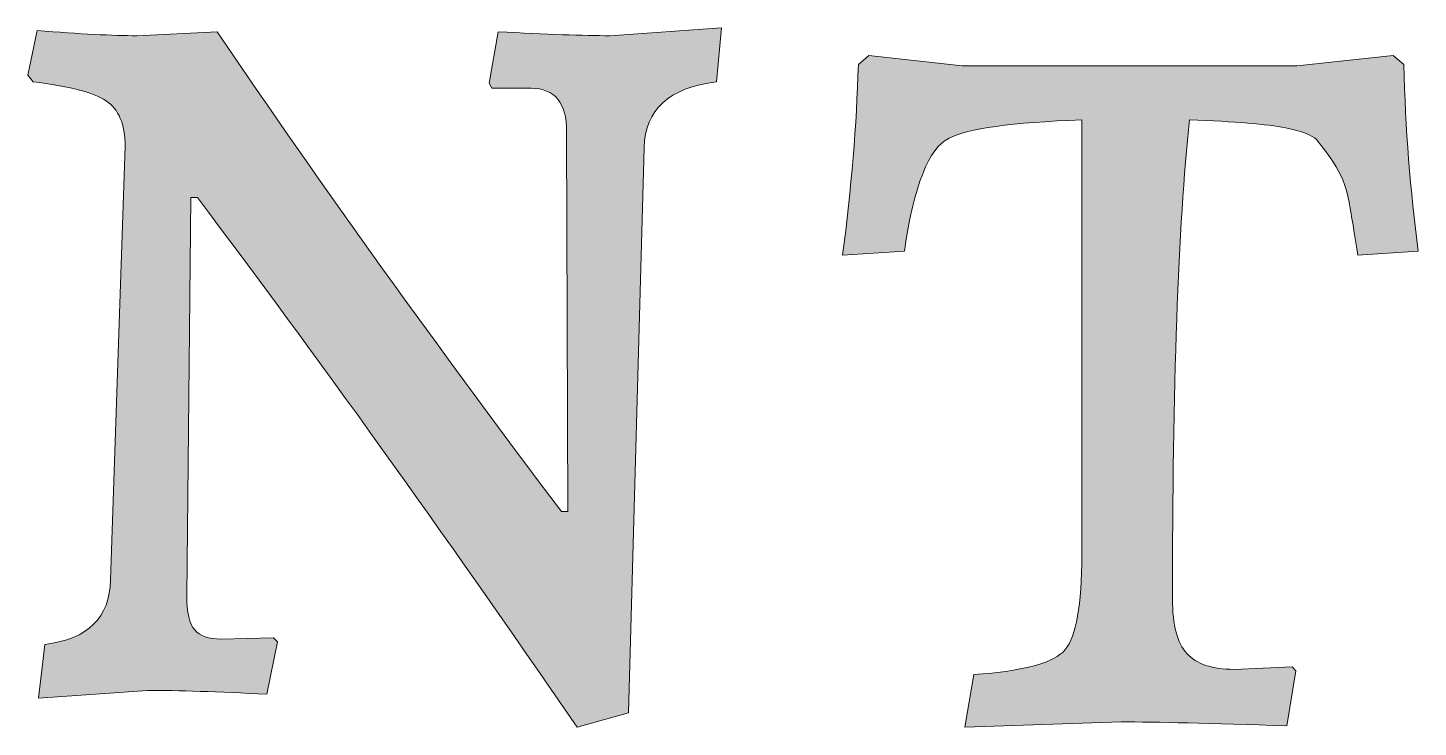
# Model space of a CAD drawing. Header units: inches. Extents: x 30.73 to 38.33, y -32.01 to -24.33.
# Drawn here: x 36.551 to 38.329, y -25.438 to -24.544 of the extents above; entities that cross this region are included whole.
import ezdxf

# ---------------------------------------------------------------- set-up
doc = ezdxf.new("R2010")
doc.units = ezdxf.units.IN
doc.header["$MEASUREMENT"] = 0
doc.layers.add('Layer 2', color=7, linetype='Continuous')

msp = doc.modelspace()

# ---------------------------------------------------------------- hatches: boundary and pattern name
at = {"layer": 'Layer 2', "true_color": 0xffffff}
h = msp.add_hatch(color=7, dxfattribs=at)
h.dxf.hatch_style = 2
edge = h.paths.add_edge_path()
edge.add_spline(control_points=[(37.1944, -24.6209), (37.1944, -24.6209), (37.144, -24.6209), (37.144, -24.6209), (37.144, -24.6209), (37.1406, -24.6142), (37.1406, -24.6142), (37.1406, -24.6142), (37.1524, -24.5486), (37.1524, -24.5486), (37.214, -24.552), (37.2616, -24.5537), (37.2952, -24.5537), (37.2952, -24.5537), (37.438, -24.5436), (37.438, -24.5436), (37.438, -24.5436), (37.4313, -24.6125), (37.4313, -24.6125), (37.3708, -24.6203), (37.34, -24.6484), (37.3389, -24.6965), (37.3389, -24.6965), (37.3187, -25.419), (37.3187, -25.419), (37.3187, -25.419), (37.2532, -25.4375), (37.2532, -25.4375), (37.0807, -25.1866), (36.9188, -24.9609), (36.7676, -24.7604), (36.7676, -24.7604), (36.7592, -24.7604), (36.7592, -24.7604), (36.7592, -24.7604), (36.7541, -25.2695), (36.7541, -25.2695), (36.7541, -25.2908), (36.7575, -25.3054), (36.7642, -25.3132), (36.7709, -25.321), (36.7821, -25.3249), (36.7978, -25.3249), (36.7978, -25.3249), (36.865, -25.3233), (36.865, -25.3233), (36.865, -25.3233), (36.8701, -25.3283), (36.8701, -25.3283), (36.8701, -25.3283), (36.8566, -25.3955), (36.8566, -25.3955), (36.7939, -25.3922), (36.7429, -25.3905), (36.7037, -25.3905), (36.7037, -25.3905), (36.5643, -25.4006), (36.5643, -25.4006), (36.5643, -25.4006), (36.5727, -25.3317), (36.5727, -25.3317), (36.6276, -25.3249), (36.6556, -25.2975), (36.6567, -25.2493), (36.6567, -25.2493), (36.6752, -24.6948), (36.6752, -24.6948), (36.6752, -24.6668), (36.667, -24.6475), (36.6508, -24.6369), (36.6345, -24.6262), (36.6035, -24.6181), (36.5575, -24.6125), (36.5575, -24.6125), (36.5508, -24.6041), (36.5508, -24.6041), (36.5508, -24.6041), (36.5626, -24.547), (36.5626, -24.547), (36.6175, -24.5515), (36.66, -24.5537), (36.6903, -24.5537), (36.6903, -24.5537), (36.7928, -24.5486), (36.7928, -24.5486), (36.9283, -24.748), (37.0751, -24.9525), (37.233, -25.162), (37.233, -25.162), (37.2414, -25.162), (37.2414, -25.162), (37.2414, -25.162), (37.2398, -24.6763), (37.2398, -24.6763), (37.2398, -24.6394), (37.2246, -24.6209), (37.1944, -24.6209)], knot_values=[0, 0, 0, 0, 1, 1, 1, 2, 2, 2, 3, 3, 3, 4, 4, 4, 5, 5, 5, 6, 6, 6, 7, 7, 7, 8, 8, 8, 9, 9, 9, 10, 10, 10, 11, 11, 11, 12, 12, 12, 13, 13, 13, 14, 14, 14, 15, 15, 15, 16, 16, 16, 17, 17, 17, 18, 18, 18, 19, 19, 19, 20, 20, 20, 21, 21, 21, 22, 22, 22, 23, 23, 23, 24, 24, 24, 25, 25, 25, 26, 26, 26, 27, 27, 27, 28, 28, 28, 29, 29, 29, 30, 30, 30, 31, 31, 31, 32, 32, 32, 32], degree=3, periodic=1)
h = msp.add_hatch(color=7, dxfattribs=at)
h.dxf.hatch_style = 2
edge = h.paths.add_edge_path()
edge.add_spline(control_points=[(37.8984, -25.2174), (37.8984, -25.2174), (37.8984, -24.6612), (37.8984, -24.6612), (37.8088, -24.6646), (37.7523, -24.6724), (37.7287, -24.6847), (37.7029, -24.6971), (37.6839, -24.7452), (37.6716, -24.8292), (37.6716, -24.8292), (37.5926, -24.8343), (37.5926, -24.8343), (37.6038, -24.7492), (37.6105, -24.6679), (37.6128, -24.5906), (37.6128, -24.5906), (37.6262, -24.5789), (37.6262, -24.5789), (37.6262, -24.5789), (37.7455, -24.5923), (37.7455, -24.5923), (37.7455, -24.5923), (38.174, -24.5923), (38.174, -24.5923), (38.174, -24.5923), (38.2967, -24.5789), (38.2967, -24.5789), (38.2967, -24.5789), (38.3101, -24.5906), (38.3101, -24.5906), (38.3123, -24.6724), (38.3185, -24.752), (38.3286, -24.8292), (38.3286, -24.8292), (38.2513, -24.8343), (38.2513, -24.8343), (38.2468, -24.8041), (38.2429, -24.7802), (38.2395, -24.7629), (38.2362, -24.7455), (38.2297, -24.7299), (38.2202, -24.7158), (38.2107, -24.7018), (38.2034, -24.692), (38.1984, -24.6864), (38.1933, -24.6808), (38.1801, -24.6758), (38.1589, -24.6713), (38.1354, -24.6668), (38.0945, -24.6635), (38.0362, -24.6612), (38.0217, -24.7968), (38.0144, -25.0012), (38.0144, -25.2745), (38.0144, -25.307), (38.0205, -25.33), (38.0329, -25.3434), (38.0452, -25.3569), (38.0653, -25.3636), (38.0934, -25.3636), (38.0934, -25.3636), (38.1673, -25.3602), (38.1673, -25.3602), (38.1673, -25.3602), (38.1723, -25.3653), (38.1723, -25.3653), (38.1723, -25.3653), (38.1606, -25.4358), (38.1606, -25.4358), (38.0631, -25.4325), (37.9925, -25.4308), (37.9488, -25.4308), (37.9488, -25.4308), (37.7489, -25.4375), (37.7489, -25.4375), (37.7489, -25.4375), (37.7606, -25.3703), (37.7606, -25.3703), (37.8245, -25.3658), (37.8634, -25.3552), (37.8774, -25.3384), (37.8914, -25.3216), (37.8984, -25.2813), (37.8984, -25.2174)], knot_values=[0, 0, 0, 0, 1, 1, 1, 2, 2, 2, 3, 3, 3, 4, 4, 4, 5, 5, 5, 6, 6, 6, 7, 7, 7, 8, 8, 8, 9, 9, 9, 10, 10, 10, 11, 11, 11, 12, 12, 12, 13, 13, 13, 14, 14, 14, 15, 15, 15, 16, 16, 16, 17, 17, 17, 18, 18, 18, 19, 19, 19, 20, 20, 20, 21, 21, 21, 22, 22, 22, 23, 23, 23, 24, 24, 24, 25, 25, 25, 26, 26, 26, 27, 27, 27, 28, 28, 28, 28], degree=3, periodic=1)

# ---------------------------------------------------------------- linework, layer by layer
at = {"layer": 'Layer 2', "lineweight": 0}
for points, knots in [([(37.1944, -24.6209), (37.1944, -24.6209), (37.144, -24.6209), (37.144, -24.6209), (37.144, -24.6209), (37.1406, -24.6142), (37.1406, -24.6142), (37.1406, -24.6142), (37.1524, -24.5486), (37.1524, -24.5486), (37.214, -24.552), (37.2616, -24.5537), (37.2952, -24.5537), (37.2952, -24.5537), (37.438, -24.5436), (37.438, -24.5436), (37.438, -24.5436), (37.4313, -24.6125), (37.4313, -24.6125), (37.3708, -24.6203), (37.34, -24.6484), (37.3389, -24.6965), (37.3389, -24.6965), (37.3187, -25.419), (37.3187, -25.419), (37.3187, -25.419), (37.2532, -25.4375), (37.2532, -25.4375), (37.0807, -25.1866), (36.9188, -24.9609), (36.7676, -24.7604), (36.7676, -24.7604), (36.7592, -24.7604), (36.7592, -24.7604), (36.7592, -24.7604), (36.7541, -25.2695), (36.7541, -25.2695), (36.7541, -25.2908), (36.7575, -25.3054), (36.7642, -25.3132), (36.7709, -25.321), (36.7821, -25.3249), (36.7978, -25.3249), (36.7978, -25.3249), (36.865, -25.3233), (36.865, -25.3233), (36.865, -25.3233), (36.8701, -25.3283), (36.8701, -25.3283), (36.8701, -25.3283), (36.8566, -25.3955), (36.8566, -25.3955), (36.7939, -25.3922), (36.7429, -25.3905), (36.7037, -25.3905), (36.7037, -25.3905), (36.5643, -25.4006), (36.5643, -25.4006), (36.5643, -25.4006), (36.5727, -25.3317), (36.5727, -25.3317), (36.6276, -25.3249), (36.6556, -25.2975), (36.6567, -25.2493), (36.6567, -25.2493), (36.6752, -24.6948), (36.6752, -24.6948), (36.6752, -24.6668), (36.667, -24.6475), (36.6508, -24.6369), (36.6345, -24.6262), (36.6035, -24.6181), (36.5575, -24.6125), (36.5575, -24.6125), (36.5508, -24.6041), (36.5508, -24.6041), (36.5508, -24.6041), (36.5626, -24.547), (36.5626, -24.547), (36.6175, -24.5515), (36.66, -24.5537), (36.6903, -24.5537), (36.6903, -24.5537), (36.7928, -24.5486), (36.7928, -24.5486), (36.9283, -24.748), (37.0751, -24.9525), (37.233, -25.162), (37.233, -25.162), (37.2414, -25.162), (37.2414, -25.162), (37.2414, -25.162), (37.2398, -24.6763), (37.2398, -24.6763), (37.2398, -24.6394), (37.2246, -24.6209), (37.1944, -24.6209)], [0, 0, 0, 0, 1, 1, 1, 2, 2, 2, 3, 3, 3, 4, 4, 4, 5, 5, 5, 6, 6, 6, 7, 7, 7, 8, 8, 8, 9, 9, 9, 10, 10, 10, 11, 11, 11, 12, 12, 12, 13, 13, 13, 14, 14, 14, 15, 15, 15, 16, 16, 16, 17, 17, 17, 18, 18, 18, 19, 19, 19, 20, 20, 20, 21, 21, 21, 22, 22, 22, 23, 23, 23, 24, 24, 24, 25, 25, 25, 26, 26, 26, 27, 27, 27, 28, 28, 28, 29, 29, 29, 30, 30, 30, 31, 31, 31, 32, 32, 32, 32]), ([(37.8984, -25.2174), (37.8984, -25.2174), (37.8984, -24.6612), (37.8984, -24.6612), (37.8088, -24.6646), (37.7523, -24.6724), (37.7287, -24.6847), (37.7029, -24.6971), (37.6839, -24.7452), (37.6716, -24.8292), (37.6716, -24.8292), (37.5926, -24.8343), (37.5926, -24.8343), (37.6038, -24.7492), (37.6105, -24.6679), (37.6128, -24.5906), (37.6128, -24.5906), (37.6262, -24.5789), (37.6262, -24.5789), (37.6262, -24.5789), (37.7455, -24.5923), (37.7455, -24.5923), (37.7455, -24.5923), (38.174, -24.5923), (38.174, -24.5923), (38.174, -24.5923), (38.2967, -24.5789), (38.2967, -24.5789), (38.2967, -24.5789), (38.3101, -24.5906), (38.3101, -24.5906), (38.3123, -24.6724), (38.3185, -24.752), (38.3286, -24.8292), (38.3286, -24.8292), (38.2513, -24.8343), (38.2513, -24.8343), (38.2468, -24.8041), (38.2429, -24.7802), (38.2395, -24.7629), (38.2362, -24.7455), (38.2297, -24.7299), (38.2202, -24.7158), (38.2107, -24.7018), (38.2034, -24.692), (38.1984, -24.6864), (38.1933, -24.6808), (38.1801, -24.6758), (38.1589, -24.6713), (38.1354, -24.6668), (38.0945, -24.6635), (38.0362, -24.6612), (38.0217, -24.7968), (38.0144, -25.0012), (38.0144, -25.2745), (38.0144, -25.307), (38.0205, -25.33), (38.0329, -25.3434), (38.0452, -25.3569), (38.0653, -25.3636), (38.0934, -25.3636), (38.0934, -25.3636), (38.1673, -25.3602), (38.1673, -25.3602), (38.1673, -25.3602), (38.1723, -25.3653), (38.1723, -25.3653), (38.1723, -25.3653), (38.1606, -25.4358), (38.1606, -25.4358), (38.0631, -25.4325), (37.9925, -25.4308), (37.9488, -25.4308), (37.9488, -25.4308), (37.7489, -25.4375), (37.7489, -25.4375), (37.7489, -25.4375), (37.7606, -25.3703), (37.7606, -25.3703), (37.8245, -25.3658), (37.8634, -25.3552), (37.8774, -25.3384), (37.8914, -25.3216), (37.8984, -25.2813), (37.8984, -25.2174)], [0, 0, 0, 0, 1, 1, 1, 2, 2, 2, 3, 3, 3, 4, 4, 4, 5, 5, 5, 6, 6, 6, 7, 7, 7, 8, 8, 8, 9, 9, 9, 10, 10, 10, 11, 11, 11, 12, 12, 12, 13, 13, 13, 14, 14, 14, 15, 15, 15, 16, 16, 16, 17, 17, 17, 18, 18, 18, 19, 19, 19, 20, 20, 20, 21, 21, 21, 22, 22, 22, 23, 23, 23, 24, 24, 24, 25, 25, 25, 26, 26, 26, 27, 27, 27, 28, 28, 28, 28])]:
    msp.add_open_spline(points, degree=3, knots=knots, dxfattribs=at)

doc.saveas('drawing.dxf')
